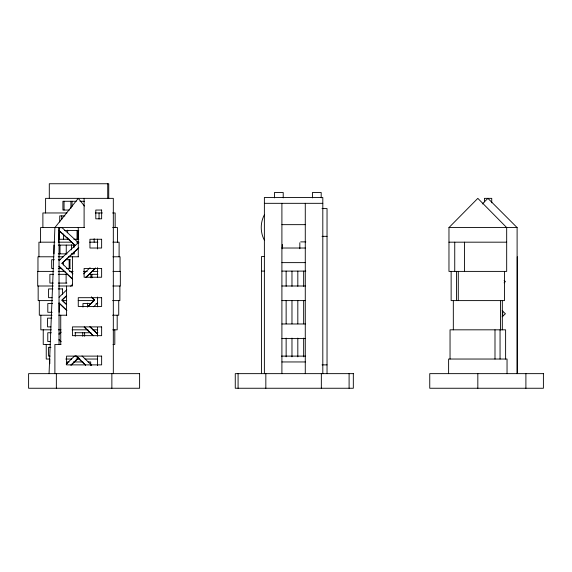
<?xml version="1.0" encoding="UTF-8"?>
<svg xmlns="http://www.w3.org/2000/svg" width="572" height="572" viewBox="0 0 572 572"><rect width="100%" height="100%" fill="white"/><g stroke="black" fill="none" stroke-linecap="round" stroke-linejoin="round"><path stroke-width="0.86" d="M58.63 241.82L59.038 227.57L59.038 344.251M49.063 373.645L54.905 227.57L78.278 198.355L84.399 206.006M264.428 214.779C260.181 222.436 260.181 232.582 264.428 240.24M448.97 227.57L477.827 198.355L506.678 227.57L506.678 271.393L448.97 271.393L448.97 227.57L517.109 227.57L517.109 373.645M482.296 203.954L487.895 198.355L517.109 227.57M59.038 297.283L66.795 289.775M70.671 286.2L72.615 284.234M83.605 273.881L90.069 267.725M66.481 295.774L61.955 300.078L66.481 304.39M85.879 277.306L95.574 268.068M66.481 295.888L61.955 300.2L66.481 304.511M85.879 277.42L95.574 268.182M59.038 333.941L60.975 332.096M87.48 306.857L94.595 300.078L91.363 297.004M59.038 334.062L60.975 332.21M87.48 306.971L94.595 300.078M93.636 306.814L97.519 303.003M66.145 364.071L74.553 356.063M71.007 365.022L78.121 358.251M71.007 365.143L78.764 357.75M59.038 260.496L78.436 242.485M78.764 247.79L61.955 263.299L72.951 273.881M61.955 263.42L78.764 247.905M504.125 282.811L505.419 281.617L504.125 280.43M502.173 316.731L505.419 313.756L502.173 310.775M76.233 201.28L62.906 201.28L62.906 210.046L69.376 210.046M80.03 201.28L84.477 201.28M264.378 203.325L322.808 203.325M322.022 208.58L327.034 208.58L327.034 373.645M66.953 212.963L42.886 212.963L42.886 227.57M95.317 212.963L102.438 212.963M112.612 212.963L115.158 212.963L115.158 227.57M64.915 215.887L59.731 215.887L59.731 222.022M281.903 224.653L305.276 224.653M84.399 227.57L40.576 227.57L40.576 242.178M112.612 227.57L117.46 227.57L117.46 242.178M59.038 227.692L61.955 227.692M64.693 230.495L78.829 230.495M322.022 236.336L327.034 236.336M58.437 239.26L69.155 239.26M73.852 239.26L78.829 239.26M300.686 241.885L305.841 241.885M54.869 242.178L38.932 242.178L38.932 256.785M58.258 242.178L71.443 242.178M76.712 242.178L78.979 242.178M89.697 242.178L97.862 242.178M112.913 242.178L119.105 242.178L119.105 256.785M448.97 242.178L506.678 242.178M58.28 245.102L74.267 245.102M281.903 248.019L305.276 248.019M58.28 253.861L67.024 253.861M71.378 253.861L74.267 253.861M264.214 256.492L261.554 256.492L261.554 373.645M53.868 256.785L37.966 256.785L37.966 271.393M58.194 256.785L63.535 256.785M68.747 256.785L78.471 256.785M112.913 256.785L120.07 256.785L120.07 271.393M54.297 259.709L51.687 259.709L51.687 268.468L53.432 268.468M58.294 259.709L60.396 259.709M65.623 259.709L70.17 259.709M281.903 262.627L305.276 262.627M58.294 268.468L61.268 268.468M66.495 268.468L70.17 268.468M261.554 271.099L264.214 271.099M281.917 271.099L305.82 271.099M53.797 271.393L37.709 271.393L37.709 286L53.31 286M58.194 271.393L65.065 271.393M69.477 271.393L73.144 271.393M83.555 271.393L87.244 271.393M91.434 271.393L97.891 271.393M112.97 271.393L120.327 271.393L120.327 286L112.791 286M53.389 274.317L49.886 274.317L49.886 283.076L53.303 283.076M58.28 274.317L66.895 274.317M90.254 274.317L97.898 274.317M58.28 283.076L66.895 283.076M58.651 286L72.422 286L72.422 256.785M281.903 286L305.276 286M52.931 288.924L48.584 288.924L48.584 297.683L52.059 297.683M58.23 288.924L62.57 288.924M52.581 300.607L38.16 300.607L38.16 286M62.219 300.607L66.745 300.607M78.207 300.607L94.18 300.607M112.57 300.607L119.884 300.607L119.884 286M281.903 300.607L305.276 300.607M52.595 303.532L47.805 303.532L47.805 312.291L52.159 312.291M90.977 303.532L82.961 303.532L82.961 307.035M96.003 303.532L97.748 303.532M52.031 315.215L39.304 315.215L39.304 300.607M58.78 315.215L66.745 315.215M112.57 315.215L118.733 315.215L118.733 300.607M51.773 318.139L47.555 318.139L47.555 326.898L50.929 326.898M281.903 323.981L305.276 323.981M51.244 329.822L40.848 329.822L40.848 315.215M58.358 329.822L61.004 329.822M72.058 329.822L87.988 329.822M92.757 329.822L97.719 329.822M112.763 329.822L117.189 329.822L117.189 315.215M51.301 332.74L47.776 332.74L47.776 341.505L50.422 341.505M74.932 332.74L90.919 332.74M96.132 332.74L97.869 332.74M281.903 338.588L305.276 338.588M50.479 344.43L43.236 344.43L43.236 329.822M61.004 344.43L54.891 344.43L54.891 373.645M113.02 344.43L114.8 344.43L114.8 329.822M50.944 347.347L48.527 347.347L48.527 356.113L50.136 356.113M281.474 356.113L305.377 356.113M65.737 359.037L71.693 359.037M76.147 359.037L79.901 359.037M85.064 359.037L97.612 359.037M69.062 361.954L67.332 361.954L67.332 363.713M73.395 361.954L82.911 361.954M88.109 361.954L90.705 361.954L90.705 365.465M281.903 361.954L305.276 361.954M322.022 364.879L327.034 364.879M61.955 227.57L78.764 243.079M59.038 230.487L75.197 245.402M59.038 230.609L75.197 245.524M59.038 266.223L72.615 279.15M59.038 266.337L72.615 279.265M91.363 297.118L94.595 300.2M90.405 327.17L97.519 333.941M89.761 326.669L97.519 334.062M59.038 303.003L66.795 310.389M84.248 327.012L93.3 335.628M59.038 303.117L66.795 310.503M84.248 327.127L93.3 335.75M82.003 355.948L91.699 365.301M59.038 339.782L60.975 341.627M75.847 355.791L85.543 365.022M59.038 339.897L60.975 341.749M75.847 355.906L85.543 365.143M525.897 373.645L525.897 388.252M517.295 256.785L517.295 373.645M507.042 373.645L507.042 359.037L448.612 359.037L448.612 373.645M505.612 359.037L505.612 329.822L450.042 329.822L450.042 359.037M504.511 271.393L504.511 300.607L451.136 300.607L451.136 271.393M502.688 310.539L502.688 316.673M502.323 300.607L502.323 329.822M500.529 300.607L500.529 329.822M500.05 329.822L500.05 359.037M494.994 329.822L494.994 359.037M491.734 202.781L491.734 198.355L484.427 198.355L484.427 201.902M477.827 373.645L477.827 388.252M464.564 242.178L464.564 271.393M458.279 271.393L458.279 300.607M456.47 271.393L456.47 300.607M454.74 242.178L454.74 271.393M453.324 300.607L453.324 329.822M349.099 373.645L349.099 388.252M322.808 373.645L322.808 197.483L264.378 197.483L264.378 373.645M321.342 373.645L321.342 388.252M321.192 197.869L321.192 192.514L312.426 192.514L312.426 197.869M305.276 203.325L305.276 373.645M303.66 271.149L303.66 286.322M303.66 300.607L303.66 323.816M303.66 338.102L303.66 356.842M299.828 242.742L299.828 248.763M297.819 271.149L297.819 286.322M297.819 300.607L297.819 323.816M297.819 338.102L297.819 356.842M291.977 271.149L291.977 286.322M291.977 300.607L291.977 323.816M291.977 338.102L291.977 356.842M286.136 271.149L286.136 286.322M286.136 300.607L286.136 323.816M286.136 338.102L286.136 356.842M283.212 197.869L283.212 192.514L274.446 192.514L274.446 197.869M282.296 244.466L282.296 248.763M281.903 203.325L281.903 373.645M265.837 373.645L265.837 388.252M238.081 373.645L238.081 388.252M113.32 373.645L113.32 198.355L45.596 198.355L45.596 212.963M111.862 373.645L111.862 388.252M108.737 198.355L108.737 183.748L49.299 183.748L49.299 198.355M107.722 183.748L107.722 198.355M99.049 212.963L99.049 218.976M97.519 239.153L97.519 248.949M97.519 267.653L97.519 277.449M97.519 297.047L97.519 306.842M97.519 327.327L97.519 336.236M97.519 355.827L97.519 365.63M94.158 238.738L94.158 242.178M91.913 274.317L91.913 277.82M90.905 274.317L90.905 277.82M87.559 303.181L87.559 306.621M84.635 332.74L84.635 336.25M84.105 198.355L84.105 227.57M82.747 332.74L82.747 336.25M78.264 227.57L78.264 256.785M78.085 230.495L78.085 239.26M77.041 230.495L77.041 239.26M75.289 332.74L75.289 336.25M73.988 245.102L73.988 247.726M73.988 252.109L73.988 253.861M72.051 201.28L72.051 206.535M71.521 244.759L71.521 249.914M70.907 201.28L70.907 208.287M69.977 259.709L69.977 268.468M69.148 259.709L69.148 268.468M67.66 230.151L67.66 232.725M67.66 237.88L67.66 239.604M66.581 286L66.581 315.215M66.259 245.102L66.259 253.861M66.123 274.317L66.123 283.076M64.05 201.28L64.05 210.046M63.585 233.998L63.585 239.26M63.428 261.461L63.428 264.965M62.484 288.924L62.484 294.18M61.747 215.887L61.747 219.391M60.739 315.215L60.739 344.43M59.996 245.102L59.996 253.861M59.567 230.495L59.567 239.26M59.13 303.532L59.13 312.291M56.356 373.645L56.356 388.252M53.954 245.102L53.954 253.861M49.807 363.713L49.807 359.037L46.239 359.037L46.239 344.43M101.637 210.046L95.796 210.046L95.796 218.804L101.637 218.804L101.637 210.046M101.637 239.26L89.947 239.26L89.947 248.019L101.637 248.019L101.637 239.26M101.637 268.468L84.105 268.468L84.105 277.234L101.637 277.234L101.637 268.468M101.637 297.683L78.264 297.683L78.264 306.449L101.637 306.449L101.637 297.683M101.637 326.898L72.422 326.898L72.422 335.664L101.637 335.664L101.637 326.898M101.637 356.113L66.581 356.113L66.581 364.879L101.637 364.879L101.637 356.113M139.611 373.645L28.6 373.645L28.6 388.252L139.611 388.252L139.611 373.645M353.324 373.645L235.264 373.645L235.264 388.252L353.324 388.252L353.324 373.645M543.4 373.645L429.751 373.645L429.751 388.252L543.4 388.252L543.4 373.645"/></g></svg>
